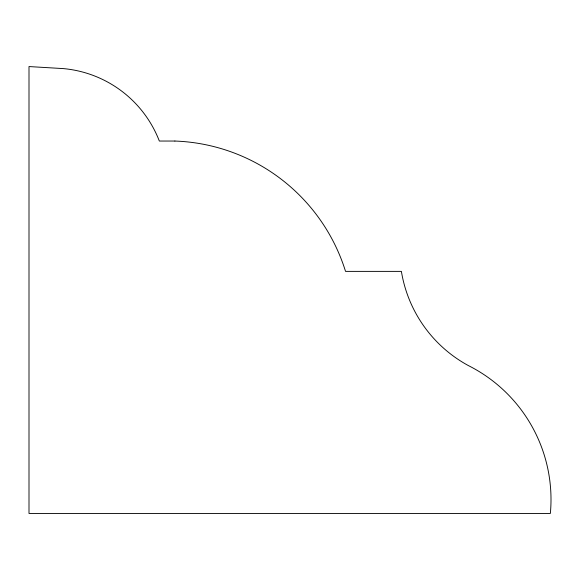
<?xml version="1.0" encoding="UTF-8"?>
<svg xmlns="http://www.w3.org/2000/svg" width="580" height="580" viewBox="0 0 580 580"><rect width="100%" height="100%" fill="white"/><g stroke="black" fill="none" stroke-linecap="round" stroke-linejoin="round"><path stroke-width="0.87" d="M174.899 141.041L159.34 141.041A113.89 113.89 0 0 0 63.278 68.592L29 66.562L29 513.438L550.355 513.438A149.872 149.872 0 0 0 468.292 365.538A131.174 131.174 0 0 1 401.396 271.382L345.535 271.382A185.556 185.556 0 0 0 174.899 141.041"/></g></svg>
